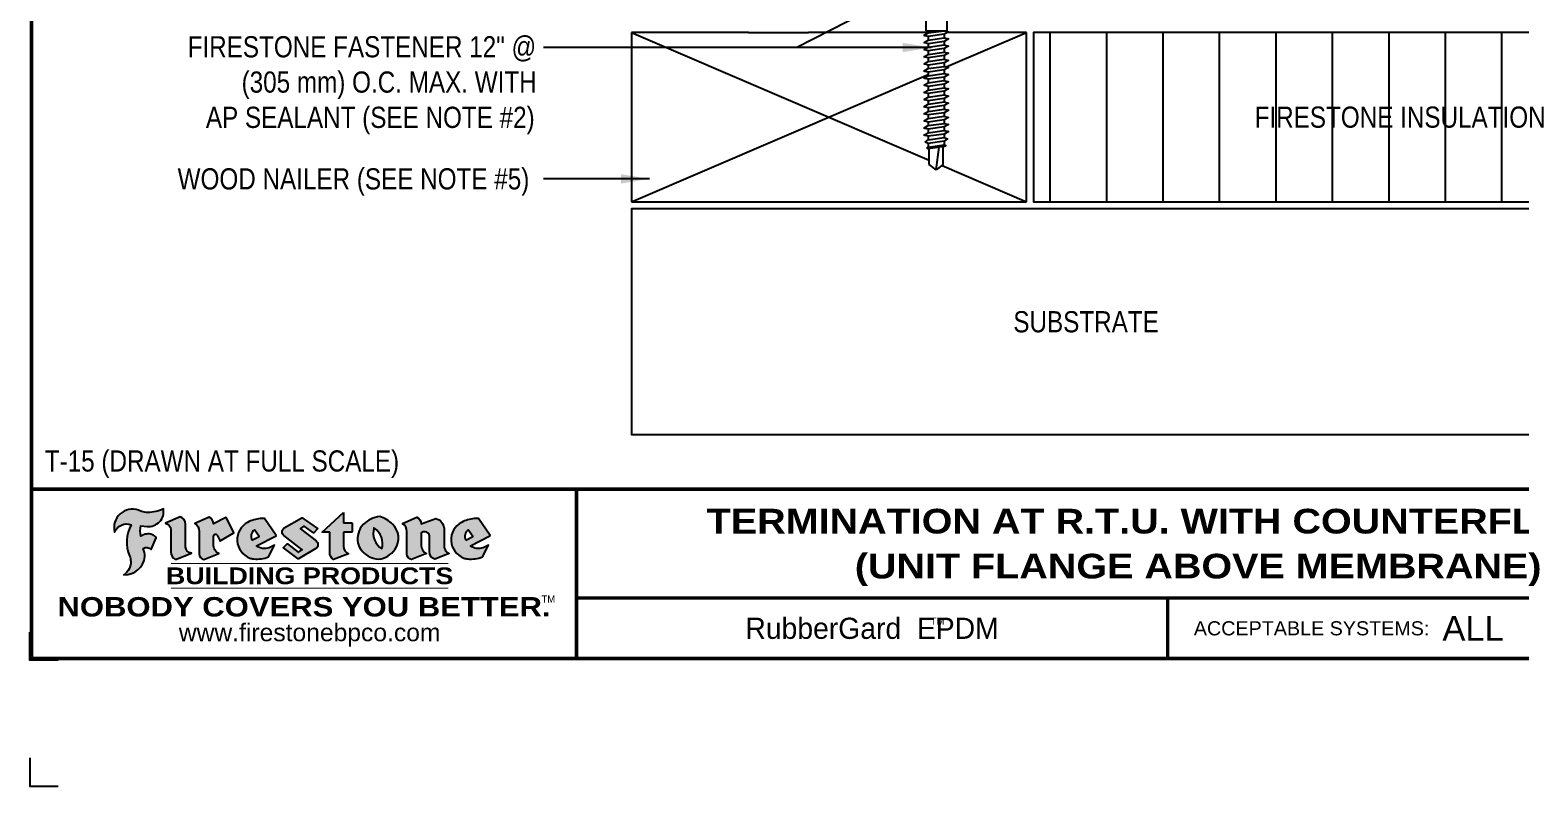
# Model space of a CAD drawing. Header units: inches. Extents: x 277.4 to 297.5, y -94.6 to -77.9.
# Drawn here: x 277.45 to 290.65, y -94.63 to -87.93 of the extents above; entities that cross this region are included whole.
import ezdxf
from ezdxf.enums import TextEntityAlignment as Align

# ---------------------------------------------------------------- set-up
doc = ezdxf.new("R2010")
doc.units = ezdxf.units.IN
doc.header["$MEASUREMENT"] = 0
doc.layers.get('0').update_dxf_attribs({"linetype": 'CONTINUOUS'})
doc.layers.get('DEFPOINTS').update_dxf_attribs({"linetype": 'CONTINUOUS'})
for name, color, linetype in [('FSBP-ACCESSORY-FIRESTONE', 7, 'CONTINUOUS'), ('FSBP-ANNO-NOTE', 7, 'CONTINUOUS'), ('FSBP-INSULATION', 7, 'CONTINUOUS'), ('FSBP-SUBSTRATE-GENERIC', 9, 'CONTINUOUS'), ('FSBP-TTLB', 7, 'CONTINUOUS'), ('FSBP-TTLB-BORDER', 7, 'CONTINUOUS'), ('FSBP-TTLB-TEXT', 7, 'CONTINUOUS'), ('FSBP-WOOD', 7, 'CONTINUOUS')]:
    doc.layers.add(name, color=color, linetype=linetype)
doc.styles.add('FSBP_ARIAL', font='arial.ttf')
doc.styles.add('FSBP_ARIAL_BOLD', font='')
doc.styles.add('FSBP_ARIAL_NAR', font='ARIALN.TTF')
doc.styles.add('FSBP_BANKGOTHIC', font='bgothm.ttf')
doc.styles.get('FSBP_ARIAL_BOLD').set_extended_font_data('Arial Black')
doc.dimstyles.new('FSBP-LEADER', dxfattribs={"dimtxt": 0.1875, "dimasz": 0.25, "dimexe": 0.0625, "dimexo": 0.125, "dimgap": 0.125, "dimtad": 0, "dimtih": 1, "dimtoh": 1, "dimdec": 4, "dimzin": 0, "dimdsep": 46, "dimlunit": 4, "dimtxsty": 'FSBP_ARIAL_NAR', "dimcen": 0.09375, "dimclrd": 256, "dimclre": 256, "dimclrt": 256, "dimadec": 0, "dimazin": 0, "dimtfac": 1, "dimtdec": 4, "dimtofl": 0, "dimtmove": 0, "dimatfit": 3, "dimfxl": 1, "dimtolj": 1, "dimtzin": 0, "dimlwd": -1, "dimlwe": -1, "dimarcsym": 0})

# ---------------------------------------------------------------- blocks, each defined once
blk = doc.blocks.new('FSBP_AP_FASTENER_02')
at = {"layer": 'FSBP-ACCESSORY-FIRESTONE'}
for p, q in [((-0.125, 0), (-0.09375, -0.0625)), ((0.09375, -0.0625), (0.125, 0)), ((-0.09375, -0.0625), (-0.09375, -0.3125)), ((-0.09375, -0.0625), (0.09375, -0.0625)), ((0.09375, -0.0625), (0.09375, -0.3125)), ((-0.09375, -0.3125), (-0.0703125, -0.3325892857142776)), ((-0.0703125, -0.3641565527315151), (-0.0703125, -0.3957238197487527)), ((0.0703125, -0.3440672670172376), (0.0703125, -0.3756345340344751)), ((-0.0703125, -0.4272910867660471), (-0.0703125, -0.4588583537832847)), ((-0.0703125, -0.4904256208005222), (-0.0703125, -0.5219928878178166)), ((0.0703125, -0.4072018010517695), (0.0703125, -0.4387690680690071)), ((0.0703125, -0.4703363350862446), (0.0703125, -0.501903602103539)), ((-0.0703125, -0.5535601548350542), (-0.0703125, -0.5851274218523486)), ((-0.0703125, -0.6166946888695861), (-0.0703125, -0.6482619558868237)), ((0.0703125, -0.5334708691207766), (0.0703125, -0.5650381361380141)), ((0.0703125, -0.5966054031553085), (0.0703125, -0.6281726701725461)), ((0.0703125, -0.6597399371897836), (0.0703125, -0.691307204207078)), ((-0.0703125, -0.6798292229041181), (-0.0703125, -0.7113964899213556)), ((-0.0703125, -0.7429637569385932), (-0.0703125, -0.7745310239558876)), ((0.0703125, -0.7228744712243156), (0.0703125, -0.7544417382415531)), ((0.0703125, -0.7860090052588475), (0.0703125, -0.8175762722760851)), ((-0.0703125, -0.8060982909731251), (-0.0703125, -0.8376655579903627)), ((-0.0703125, -0.8692328250076571), (-0.0703125, -0.9008000920248946)), ((0.0703125, -0.8491435392933226), (0.0703125, -0.880710806310617)), ((0.0703125, -0.9122780733278546), (0.0703125, -0.943845340345149)), ((-0.0703125, -0.9323673590421322), (-0.0703125, -0.9639346260594266)), ((-0.0703125, -0.9955018930766641), (-0.0703125, -1.027069160093902)), ((0.0703125, -0.9754126073623866), (0.0703125, -1.006979874379624)), ((0.0703125, -1.038547141396919), (0.0703125, -1.070114408414156)), ((-0.0703125, -1.058636427111196), (-0.0703125, -1.090203694128434)), ((-0.0703125, -1.121770961145671), (-0.0703125, -1.153338228162966)), ((-0.0703125, -1.184905495180203), (-0.0703125, -1.216472762197441)), ((0.0703125, -1.101681675431394), (0.0703125, -1.133248942448688)), ((0.0703125, -1.164816209465926), (0.0703125, -1.196383476483163)), ((-0.0703125, -1.248040029214735), (-0.0703125, -1.279607296231973)), ((-0.0703125, -1.31117456324921), (-0.0703125, -1.342741830266505)), ((0.0703125, -1.227950743500458), (0.0703125, -1.259518010517695)), ((0.0703125, -1.291085277534933), (0.0703125, -1.322652544552227)), ((-0.0625, -1.498492581068092), (-0.0625, -1.35740939234654)), ((0, -1.545367581068092), (0.02460623630037162, -1.344965644303613)), ((0.0625, -1.498492581068092), (0.0625, -1.339552249489429)), ((0, -1.545367581068092), (-0.06250000000002842, -1.498492581068092)), ((0.0625, -1.498492581068092), (0, -1.545367581068092))]:
    blk.add_line(p, q, dxfattribs=at)
blk.add_lwpolyline([(0.1875, 0, 0.1250000000000271), (0.203125, 0.0625), (0.140625, 0.09375), (-0.140625, 0.09375), (-0.203125, 0.0625, 0.1250000000000271), (-0.1875, 0)], format="xyb", close=True, dxfattribs=at)
for points in [[(-0.109375, -0.3539532763657576), (-0.0703125, -0.3325892857142776), (0.0703125, -0.3125), (0.109375, -0.3227032763657576), (0.0703125, -0.3440672670172376), (-0.0703125, -0.3641565527315151)], [(-0.109375, -0.4170878104002895), (-0.0703125, -0.3957238197487527), (0.0703125, -0.3756345340344751), (0.109375, -0.3858378104002895), (0.0703125, -0.4072018010517695), (-0.0703125, -0.4272910867660471)], [(-0.109375, -0.4802223444347646), (-0.0703125, -0.4588583537832847), (0.0703125, -0.4387690680690071), (0.109375, -0.4489723444347646), (0.0703125, -0.4703363350862446), (-0.0703125, -0.4904256208005222)], [(-0.109375, -0.5433568784692966), (-0.0703125, -0.5219928878178166), (0.0703125, -0.501903602103539), (0.109375, -0.5121068784692966), (0.0703125, -0.5334708691207766), (-0.0703125, -0.5535601548350542)], [(-0.109375, -0.6064914125038285), (-0.0703125, -0.5851274218523486), (0.0703125, -0.5650381361380141), (0.109375, -0.5752414125038285), (0.0703125, -0.5966054031553085), (-0.0703125, -0.6166946888695861)], [(-0.109375, -0.6696259465383037), (-0.0703125, -0.6482619558868237), (0.0703125, -0.6281726701725461), (0.109375, -0.6383759465383037), (0.0703125, -0.6597399371897836), (-0.0703125, -0.6798292229041181)], [(-0.109375, -0.7327604805728356), (-0.0703125, -0.7113964899213556), (0.0703125, -0.691307204207078), (0.109375, -0.7015104805728356), (0.0703125, -0.7228744712243156), (-0.0703125, -0.7429637569385932)], [(-0.109375, -0.7958950146073676), (-0.0703125, -0.7745310239558876), (0.0703125, -0.7544417382415531), (0.109375, -0.7646450146073676), (0.0703125, -0.7860090052588475), (-0.0703125, -0.8060982909731251)], [(-0.109375, -0.8590295486418427), (-0.0703125, -0.8376655579903627), (0.0703125, -0.8175762722760851), (0.109375, -0.8277795486418427), (0.0703125, -0.8491435392933226), (-0.0703125, -0.8692328250076571)], [(-0.109375, -0.9221640826763746), (-0.0703125, -0.9008000920248946), (0.0703125, -0.880710806310617), (0.109375, -0.8909140826763746), (0.0703125, -0.9122780733278546), (-0.0703125, -0.9323673590421322)], [(-0.109375, -0.9852986167109066), (-0.0703125, -0.9639346260594266), (0.0703125, -0.943845340345149), (0.109375, -0.9540486167109066), (0.0703125, -0.9754126073623866), (-0.0703125, -0.9955018930766641)], [(-0.109375, -1.048433150745382), (-0.0703125, -1.027069160093902), (0.0703125, -1.006979874379624), (0.109375, -1.017183150745382), (0.0703125, -1.038547141396919), (-0.0703125, -1.058636427111196)], [(-0.109375, -1.111567684779914), (-0.0703125, -1.090203694128434), (0.0703125, -1.070114408414156), (0.109375, -1.080317684779914), (0.0703125, -1.101681675431394), (-0.0703125, -1.121770961145671)], [(-0.109375, -1.174702218814446), (-0.0703125, -1.153338228162966), (0.0703125, -1.133248942448688), (0.109375, -1.143452218814446), (0.0703125, -1.164816209465926), (-0.0703125, -1.184905495180203)], [(-0.109375, -1.237836752848978), (-0.0703125, -1.216472762197441), (0.0703125, -1.196383476483163), (0.109375, -1.206586752848978), (0.0703125, -1.227950743500458), (-0.0703125, -1.248040029214735)], [(-0.099609375, -1.29957619759773), (-0.0703125, -1.279607296231973), (0.0703125, -1.259518010517695), (0.099609375, -1.271116376169175), (0.0703125, -1.291085277534933), (-0.0703125, -1.31117456324921)], [(-0.0849609375, -1.352726280949355), (-0.0703125, -1.342741830266505), (0.0703125, -1.322652544552227), (0.0849609375, -1.328451727377967), (0.0703125, -1.338436178060817), (-0.0703125, -1.358525463775095)]]:
    blk.add_lwpolyline(points, close=True, dxfattribs=at)
blk.add_lwpolyline([(-0.09375, -0.3125), (0.09375, -0.3125)], dxfattribs=at)
blk = doc.blocks.new('TTLB-EPDM_2')
at = {"layer": 'FSBP-TTLB-TEXT'}
h = blk.add_hatch(color=1, dxfattribs=at)
edge = h.paths.add_edge_path()
edge.add_arc((1.037309769669573, -0.1982514792917306), 0.1319107607348553, 264.0410451462098, 370.3106169565175)
edge.add_arc((1.027551646585694, 0.1214293576525799), 0.3273056962876235, 270.05058356628535, 295.23459397187514, ccw=False)
edge.add_arc((1.022801957313345, -0.06680179986895154), 0.1391656561713503, 249.3281275763668, 272.0749124149863, ccw=False)
edge.add_line((0.9736743133014443, -0.1970076156048179), (0.9474927838574558, -0.1852745150568325))
edge.add_arc((0.8939498971398288, -0.3394262635682071), 0.1631857907024099, 70.84590087378872, 194.3325259843273)
edge.add_arc((0.8444260109029493, -0.4259936440910768), 0.1179914261095279, 70.96950098067128, 156.9641407594482, ccw=False)
edge.add_arc((1.153141409296894, -0.4684497516079468), 0.3110405457095052, 150.3231137483159, 203.2084295854517)
edge.add_arc((0.7562495500622943, -0.6412608153899899), 0.1218587156617311, 0.8849157075190988, 24.34668939894999, ccw=False)
edge.add_arc((0.7493781665697374, -0.6475258110744375), 0.1289731377238325, -58.36655102076742, 3.6216782311386737, ccw=False)
edge.add_arc((0.8256699029544474, -0.5792158350996106), 0.1783301886510354, 267.2205474105585, 354.1381621173521)
edge.add_arc((0.7903121048625305, -0.6011409294291745), 0.212787892960859, 0.9996158580669322, 21.00503380861244)
edge.add_arc((1.01880712263941, -0.5666691048185161), 0.05136395668415847, 40.82117713173261, 125.52727787225791, ccw=False)
edge.add_line((1.057676976260041, -0.5330924682126437), (1.102776947655911, -0.4308018311949837))
edge.add_arc((1.040858222524664, -0.4699705673995949), 0.07326744446031509, 32.31675181867256, 66.31481236598174)
edge.add_arc((1.032262518825329, -0.5063316993097662), 0.1102246948011782, 69.8179132332389, 125.254734720681)
edge.add_arc((1.127708877207287, -0.368959353531244), 0.1659710644737306, 164.1569669952081, 196.5811013160487, ccw=False)
edge.add_line((0.9680425188342383, -0.3236487780942383), (1.023615334387159, -0.3294494641845773))
h = blk.add_hatch(color=1, dxfattribs=at)
edge = h.paths.add_edge_path()
edge.add_line((1.275239419159561, -0.6223407783464694), (1.415345367376062, -0.5660418822574371))
edge.add_arc((1.421019305783958, -0.5090099247487757), 0.05731350411836949, 181.9717871001989, 264.31851000495806, ccw=False)
edge.add_line((1.363739737527226, -0.5109819325197265), (1.363412352251203, -0.3102363679013962))
edge.add_arc((1.294263659668751, -0.3103491388303989), 0.06914878453844908, 0.0934405599591014, 72.42834396969012)
edge.add_line((1.315139561173908, -0.2444268274366692), (1.186839444240604, -0.3024209471341379))
edge.add_arc((1.175246268095289, -0.3585110609420917), 0.05727567197445628, -0.017399788185912257, 78.322067691347, ccw=False)
edge.add_line((1.232521937428658, -0.3585284546236807), (1.232574268422297, -0.555126496687123))
edge.add_arc((1.305699496415486, -0.5558575689677219), 0.07312888236350451, 179.4272023230205, 245.3845503102953)
h = blk.add_hatch(color=1, dxfattribs=at)
edge = h.paths.add_edge_path()
edge.add_line((1.792026821926584, -0.3839679064720229), (1.722158956877934, -0.2518542302253621))
edge.add_arc((1.720119655279638, -0.2529327078887852), 0.002306916790721817, 27.87197133405656, 117.3766794470751)
edge.add_line((1.719058846382097, -0.250884159729182), (1.610638460368705, -0.3070279753467702))
edge.add_arc((1.547088841662962, -0.3061026658494403), 0.06355635479880145, 359.165808011073, 425.8793658831422)
edge.add_line((1.573061729235633, -0.2480956029480268), (1.446879247402876, -0.3051325108639702))
edge.add_arc((1.407812067100189, -0.370357133046621), 0.07602957263902092, -3.441403975725109, 59.07992244284969, ccw=False)
edge.add_line((1.483704536400296, -0.3749210150788969), (1.483704536400296, -0.5723838140635706))
edge.add_arc((1.54053746518044, -0.568254406115083), 0.05698275005415228, 184.1557352478595, 255.3066498366543)
edge.add_line((1.526084036778343, -0.6233736605654059), (1.657291340682093, -0.570650514527486))
edge.add_arc((1.688298576827198, -0.5021390388423987), 0.0752015358480571, 207.5160880841914, 245.649226723163, ccw=False)
edge.add_arc((1.721050197024907, -0.4914488168456328), 0.1093332836229113, 179.4823365255141, 204.5537900001094, ccw=False)
edge.add_line((1.611721375809452, -0.4904610114968335), (1.611721375809452, -0.4126404716788983))
edge.add_arc((1.628589765097195, -0.414159299036043), 0.01693662875851176, 28.356188110622725, 174.8549701683585, ccw=False)
edge.add_arc((1.627340435522395, -0.4197189881350504), 0.02111886817708033, 22.216893572439517, 40.10213956426492, ccw=False)
edge.add_line((1.646891420738257, -0.4117336534413738), (1.666638796144639, -0.4549750258192233))
edge.add_arc((1.668737246926742, -0.4540167099035481), 0.002306916790685496, 204.545128184284, 299.6323508190091)
edge.add_line((1.669877862091766, -0.4560219186518992), (1.791128135493295, -0.3870515928837648))
edge.add_line((1.791128135493295, -0.3870515928837648), (1.792026821926584, -0.3839679064720229))
h = blk.add_hatch(color=1, dxfattribs=at)
h.paths.add_polyline_path([(2.063388732080512, -0.2583237030618903, 0.02524281661523788), (2.025024361750752, -0.2610532129309178, 0.1213611957758757), (1.901773912052249, -0.3008158885520373, 0.6151668103976068), (1.93274136141747, -0.6099060679591872, 0.05306812109568645), (1.967936229862175, -0.617865745600497, 0.1150932231766138), (2.099126721549737, -0.5994933789882708), (2.151195569562105, -0.4944891916583316, -0.08755405562188731), (2.104230609512001, -0.5187113292177372, -0.265591761123442), (1.992692314386659, -0.5010701623316862), (2.165347897647223, -0.4141184325909109, 0.4518949533370738), (2.166222728871162, -0.4107679608846269)])
h.paths.add_polyline_path([(2.014217313945437, -0.4188965037300676), (1.951113654018855, -0.4515330109460507, -0.3720533890450154), (1.973177450672722, -0.3607130665457561)], flags=16)
h = blk.add_hatch(color=1, dxfattribs=at)
edge = h.paths.add_edge_path()
edge.add_arc((2.260407392426802, -0.3775796671688782), 0.04152450223225729, 123.20805433950699, 232.2027298779723, ccw=False)
edge.add_line((2.237665217914071, -0.3428366421988329), (2.393535971665983, -0.2540943745380986))
edge.add_arc((2.394677353533142, -0.2560991469722482), 0.002306916790741334, 55.64644466176611, 119.65426054492559, ccw=False)
edge.add_line((2.395979141996861, -0.2541946229174954), (2.531809646140459, -0.3470380726374032))
edge.add_arc((2.530468902927946, -0.3489153772789875), 0.002306916790700397, -42.731101238422525, 54.4661353739603, ccw=False)
edge.add_line((2.532163440279987, -0.3504807552658491), (2.498457913851155, -0.3869673252714421))
edge.add_arc((2.496763376499139, -0.3854019472845934), 0.002306916790672934, 233.7527076894875, 317.26889876138785, ccw=False)
edge.add_line((2.495399362263356, -0.38726241234572), (2.413849913492982, -0.3274738082119626))
edge.add_arc((2.412485899257181, -0.3293342732731342), 0.002306916790720064, 53.75270768979358, 124.4135619297835)
edge.add_line((2.41118211687575, -0.3274311136421062), (2.382933981293377, -0.346782838468144))
edge.add_arc((2.38423776367478, -0.3486859980991606), 0.002306916790694898, 124.4135619293799, 231.8459020253626)
edge.add_line((2.382812599816248, -0.3505000469010184), (2.519899969301207, -0.4581994452042721))
edge.add_arc((2.494247019847682, -0.4908523236374461), 0.04152450223225742, -55.21225898295222, 51.84590202520428, ccw=False)
edge.add_line((2.517938320565804, -0.5249552055672808), (2.364434947484597, -0.6179520922513717))
edge.add_arc((2.36323960192349, -0.6159790200102006), 0.002306916790726996, 233.2955624372927, 301.20872157023314, ccw=False)
edge.add_line((2.361860787187538, -0.6178285429225383), (2.231266621301074, -0.5204709167214361))
edge.add_arc((2.232647938930649, -0.5186232623475259), 0.002306916790697672, 135.5134179846393, 233.21798691998708, ccw=False)
edge.add_line((2.231002150870836, -0.5170067083764565), (2.262839375599356, -0.4845937328397696))
edge.add_arc((2.264485163659225, -0.4862102868108537), 0.002306916790748497, 53.0352839999411, 135.513417985369, ccw=False)
edge.add_line((2.265872365996302, -0.4843670465239001), (2.361834678328762, -0.5565872257804898))
edge.add_arc((2.363221880665761, -0.5547439854936304), 0.002306916790627066, 233.0352840000685, 302.2362632414394)
edge.add_line((2.36445241715569, -0.5566953042850713), (2.39428499383348, -0.5378823484768844))
edge.add_arc((2.393054457343549, -0.5359310296853765), 0.002306916790685166, 302.2362632406177, 412.2027298768422)
edge.add_line((2.394468296066179, -0.5341081404551886), (2.234958295420142, -0.4103916733127022))
h = blk.add_hatch(color=1, dxfattribs=at)
edge = h.paths.add_edge_path()
edge.add_line((2.763460561272041, -0.2072496393923444), (2.763460561272041, -0.2969520779963801))
edge.add_arc((2.765767478062699, -0.2969520779963943), 0.00230691679065842, 179.9999999996471, 269.9999999996471)
edge.add_line((2.765767478062685, -0.2992589947870528), (2.835417693520355, -0.2992589947870528))
edge.add_arc((2.835417693520355, -0.3015659115777538), 0.002306916790701052, 0, 90, ccw=False)
edge.add_line((2.837724610311056, -0.3015659115777538), (2.837724610311056, -0.3790761307453892))
edge.add_arc((2.83541769352037, -0.3790761307453749), 0.002306916790686842, 269.99999999964706, 359.99999999964706, ccw=False)
edge.add_line((2.835417693520355, -0.3813830475360618), (2.765767478062685, -0.3813830475360618))
edge.add_arc((2.765767478062699, -0.3836899643267202), 0.00230691679065842, 90.00000000035294, 180.0000000003529)
edge.add_line((2.763460561272041, -0.3836899643267344), (2.763460561272041, -0.5033995910642801))
edge.add_arc((2.836735953378943, -0.5071368822038516), 0.07337063740681413, 177.0802527808789, 245.3249543133826)
edge.add_line((2.806105814540615, -0.5738080530967267), (2.674529557384915, -0.6226036013049594))
edge.add_arc((2.708610405062069, -0.564298408791804), 0.06753517344606039, 177.0345319916277, 239.6926428024901, ccw=False)
edge.add_line((2.641165668230087, -0.560804539009709), (2.641165668230087, -0.3836899643267344))
edge.add_arc((2.638858751439429, -0.3836899643267202), 0.00230691679065842, 359.9999999996471, 449.999999999647)
edge.add_line((2.638858751439443, -0.3813830475360618), (2.572857950769389, -0.3813830475360618))
edge.add_line((2.572857950769389, -0.3813830475360618), (2.763460561272041, -0.2072496393923444))
h = blk.add_hatch(color=1, dxfattribs=at)
edge = h.paths.add_edge_path(flags=16)
edge.add_arc((2.940363509127394, -0.4847985213681437), 0.1684614578629418, 344.5558804047865, 417.0140046669545)
edge.add_arc((3.194458079644619, -0.3883534532477785), 0.1684614578629414, 164.5558804047864, 237.0140046669546)
edge = h.paths.add_edge_path()
edge.add_arc((3.069375116502199, -0.4399344555144872), 0.1828726885096673, 136.0914512150047, 191.213418978326)
edge.add_arc((3.064939550433406, -0.4318234379590333), 0.1803148804748503, 194.0167254156723, 240.6663730831859)
edge.add_arc((3.098047041778981, -0.3845058757092554), 0.2378525180183701, 239.2975390661776, 264.2889872773176)
edge.add_arc((3.04884478212623, -0.4190232383793012), 0.203760689247156, 277.1986764832036, 326.503572961274)
edge.add_arc((3.077739326803546, -0.4341046616465112), 0.171374865791709, 325.3768876809902, 406.3828327799087)
edge.add_arc((3.011839488065919, -0.4896144380417797), 0.2571945645850002, 44.28462553519766, 73.82901434867304)
edge.add_arc((3.117152499586992, -0.4983433120546693), 0.2579560664039132, 97.50292863483666, 134.1039137579027)
h = blk.add_hatch(color=1, dxfattribs=at)
edge = h.paths.add_edge_path()
edge.add_line((3.322690228557462, -0.5721896537377091), (3.322690228557462, -0.3749210150788969))
edge.add_arc((3.246797759257384, -0.3703571330465745), 0.076029572638996, 356.5585960242387, 419.0799224428129)
edge.add_line((3.285864939560099, -0.3051325108639702), (3.412047421392799, -0.2480956029480268))
edge.add_arc((3.386074533820159, -0.3061026658494941), 0.06355635479883807, 0.3962622833877276, 65.87936588318718, ccw=False)
edge.add_line((3.449629368605429, -0.3056631084210863), (3.580526418688805, -0.2593848434574539))
edge.add_arc((3.555744121700958, -0.3530904070730321), 0.09692726601172152, 2.366977007666776, 75.18615851992018, ccw=False)
edge.add_line((3.652588689330287, -0.3490873311063041), (3.652588689330287, -0.4883770011386872))
edge.add_arc((3.761877549389556, -0.4914934052703811), 0.1093332836229047, 178.3666365323574, 204.5537900000422)
edge.add_arc((3.729125929191727, -0.5021836272670953), 0.07520153584796169, 207.5160880841711, 245.2240541443093)
edge.add_line((3.697611150971852, -0.5704631245385627), (3.572585913552643, -0.6207021253773775))
edge.add_arc((3.59534718600759, -0.5526356419907701), 0.07177131519198746, 180.3328587115751, 251.51018566665869, ccw=False)
edge.add_line((3.523577081955409, -0.5530525936986663), (3.523577081955409, -0.4153032515383615))
edge.add_arc((3.486319529276879, -0.4148773504126441), 0.0372599868942854, 359.3450650296066, 449.0500281941028)
edge.add_arc((3.482769874121713, -0.4419622099033496), 0.06447454900600783, 86.29402372314017, 119.8211331593848)
edge.add_line((3.450707067966732, -0.3860252459975726), (3.450707067966732, -0.4904610114968335))
edge.add_arc((3.560035889182251, -0.491448816845647), 0.1093332836229751, 179.4823365255069, 204.5537900001023)
edge.add_arc((3.527284268984408, -0.5021390388424952), 0.07520153584796385, 207.5160880841699, 245.6492267231416)
edge.add_line((3.496277032839316, -0.570650514527486), (3.365069728935509, -0.6233736605654059))
edge.add_arc((3.37950248606194, -0.5682868177318081), 0.05694615642555727, 183.9298782390169, 255.318496325343, ccw=False)
h = blk.add_hatch(color=1, dxfattribs=at)
h.paths.add_polyline_path([(3.957695472291277, -0.2583237030618903, 0.02524281661523822), (3.919331101961575, -0.2610532129309178, 0.1085638477195505), (3.807890832595604, -0.2939221658134414, 0.6425897848490651), (3.827048101628293, -0.6099060679591872, 0.05306812109569052), (3.862242970072884, -0.617865745600497, 0.1150932231766133), (3.993433461760503, -0.5994933789882708), (4.045502309772871, -0.4944891916583316, -0.08755405562189084), (3.998537349722767, -0.5187113292177372, -0.2655917611234366), (3.886999054597368, -0.5010701623316862), (4.059654637857989, -0.4141184325909109, 0.4518949533370731), (4.060529469081928, -0.4107679608846269)])
h.paths.add_polyline_path([(3.90852405415626, -0.4188965037300676), (3.845420394229677, -0.4515330109460507, -0.3720533890450147), (3.867484190883488, -0.3607130665457561)], flags=16)
at = {"layer": 'DEFPOINTS', "color": 1}
blk.add_lwpolyline([(0.234375, -1.515625), (-0.015625, -1.515625), (-0.015625, -1.265625)], dxfattribs=at)
at = {"layer": 'DEFPOINTS', "linetype": 'Continuous', "ltscale": 1.75}
blk.add_lwpolyline([(-0.015625, -2.380833333333342), (-0.015625, -2.630833333333342), (0.234375, -2.630833333333342)], dxfattribs=at)
at = {"layer": 'FSBP-TTLB', "const_width": 0.03125}
for points in [[(0, 0), (0, -1.5), (20, -1.5), (20, 0), (0, 0)], [(4.825208527206769, 0), (4.825208527206769, -0.9643749050531198)], [(4.825208527206769, -0.9643749050531198), (15.84028770518938, -0.9643749050531198)], [(4.825208527206769, -0.9643749050531198), (4.825208527206769, -1.5)]]:
    blk.add_lwpolyline(points, dxfattribs=at)
at = {"layer": 'FSBP-TTLB-BORDER', "const_width": 0.03125}
blk.add_lwpolyline([(20, 0), (20, 13), (0, 13), (0, 0)], dxfattribs=at)
at = {"layer": 'FSBP-TTLB-TEXT', "color": 1}
blk.add_line((0.7358432058323388, -0.379822754145593), (0.7358432058323388, -0.379822754145593), dxfattribs=at)
for points in [[(1.023615323725323, -0.3294494630716969, 0.5000510906601082), (1.167090420776901, -0.1746414942047778, -0.1103304102359608), (1.027840608309816, -0.2058762110801382, -0.09957876667165425), (0.9736743133014443, -0.1970076156048179), (0.9474927838574558, -0.1852745150568325, 0.5978159689075124), (0.7358432058323388, -0.379822754145593, -0.3938834584182213), (0.8828996422548698, -0.3144510229727047, 0.2349406564350952), (0.86727108227484, -0.5910237178633082, -0.1027304183841549), (0.8780937320133262, -0.6393788197974146, -0.2772692352614086), (0.8170223912655956, -0.7573362346216896, 0.3985429150902959), (1.003067614090241, -0.5974286950643517, 0.0875124847930418), (0.9889600163401155, -0.5248671157293501, -0.3874031597924062), (1.057676976260041, -0.5330924682126437), (1.102776947655911, -0.4308018311949837, 0.1494423498871741), (1.07029056398062, -0.4028746979725923, 0.2467195073738216), (0.9686394281704906, -0.4163228904100862, -0.1424285161541127), (0.9680425188342383, -0.3236487780942383), (1.023615334387159, -0.3294494641845773)], [(2.166222728871162, -0.4107679608846269), (2.063388732080512, -0.2583237030618903, 0.02524281661523788), (2.025024361750752, -0.2610532129309178, 0.1085638477195265), (1.913584092384895, -0.2939221658134414, 0.6425897848491228), (1.93274136141747, -0.6099060679591872, 0.05306812109568648), (1.967936229862175, -0.617865745600497, 0.1150932231766137), (2.099126721549737, -0.5994933789882708), (2.151195569562105, -0.4944891916583316, -0.0875540556218873), (2.104230609512001, -0.5187113292177372, -0.2655917611234418), (1.992692314386659, -0.5010701623316862), (2.165347897647223, -0.4141184325909109)], [(2.763460561272041, -0.2072496393923444), (2.763460561272041, -0.2969520779963801, 0.4142135623730958), (2.765767478062685, -0.2992589947870528), (2.835417693520355, -0.2992589947870528, -0.414213562373095), (2.837724610311056, -0.3015659115777538), (2.837724610311056, -0.3790761307453892, -0.4142135623730938), (2.835417693520355, -0.3813830475360618), (2.765767478062685, -0.3813830475360618, 0.4142135623730958), (2.763460561272041, -0.3836899643267344), (2.763460561272041, -0.5033995910642801, 0.3068985753588853), (2.806105814540615, -0.5738080530967267), (2.674529557384915, -0.6226036013049594, -0.2804194150632976), (2.641165668230087, -0.560804539009709), (2.641165668230087, -0.3836899643267344, 0.414213562373095), (2.638858751439443, -0.3813830475360618), (2.572857950769389, -0.3813830475360618), (2.763460561272041, -0.2072496393923444)], [(4.060529469081928, -0.4107679608846269), (3.957695472291277, -0.2583237030618903, 0.02524281661523788), (3.919331101961575, -0.2610532129309178, 0.1085638477195265), (3.807890832595604, -0.2939221658134414, 0.6425897848491228), (3.827048101628293, -0.6099060679591872, 0.05306812109568648), (3.862242970072884, -0.617865745600497, 0.1150932231766137), (3.993433461760503, -0.5994933789882708), (4.045502309772871, -0.4944891916583316, -0.0875540556218873), (3.998537349722767, -0.5187113292177372, -0.2655917611234418), (3.886999054597368, -0.5010701623316862), (4.059654637857989, -0.4141184325909109)], [(4.059654637857989, -0.4141184325909109, 0.4518949533370731), (4.060529469081928, -0.4107679608846269, 0.4518949533370731)]]:
    blk.add_lwpolyline(points, format="xyb", dxfattribs=at)
for points in [[(1.275239419159561, -0.6223407783464694), (1.415345367376062, -0.5660418822574371, -0.3756100036733062), (1.363739737527226, -0.5109819325197265), (1.363412352251203, -0.3102363679013962, 0.3265360292958048), (1.315139561173908, -0.2444268274366692), (1.186839444240604, -0.3024209471341379, -0.3557863980845349), (1.232521937428658, -0.3585284546236807), (1.232574268422297, -0.555126496687123, 0.2960110723418457)], [(1.792026821926584, -0.3839679064720229), (1.722158956877934, -0.2518542302253621, 0.4116839150163434), (1.719058846382097, -0.250884159729182), (1.610638460368705, -0.3070279753467702, 0.2996033003794034), (1.573061729235633, -0.2480956029480268), (1.446879247402876, -0.3051325108639702, -0.2797757560995365), (1.483704536400296, -0.3749210150788969), (1.483704536400296, -0.5723838140635706, 0.320828638474519), (1.526084036778343, -0.6233736605654059), (1.657291340682093, -0.570650514527486, -0.1679398621276611), (1.621603752698661, -0.5368819723450571, -0.1098333365370753), (1.611721375809452, -0.4904610114968335), (1.611721375809452, -0.4126404716788983, -0.743334502655012), (1.64349420176768, -0.4061152228778298, -0.07819791644735608), (1.646891420738257, -0.4117336534413738), (1.666638796144639, -0.4549750258192233, 0.4404648714563479), (1.669877862091766, -0.4560219186518992), (1.791128135493295, -0.3870515928837648)], [(2.234958295420142, -0.4103916733127022, -0.5150044486718882), (2.237665217914071, -0.3428366421988329), (2.393535971665983, -0.2540943745380986, -0.2867822934100265), (2.395979141996861, -0.2541946229174954), (2.531809646140459, -0.3470380726374032, -0.4515027974650387), (2.532163440279987, -0.3504807552658491), (2.498457913851155, -0.3869673252714421, -0.3814439164929681), (2.495399362263356, -0.38726241234572), (2.413849913492982, -0.3274738082119626, 0.3184718635035665), (2.41118211687575, -0.3274311136421062), (2.382933981293377, -0.346782838468144, 0.5064094529656681), (2.382812599816248, -0.3505000469010184), (2.519899969301207, -0.4581994452042721, -0.5043597839115849), (2.517938320565804, -0.5249552055672808), (2.364434947484597, -0.6179520922513717, -0.3053163970316367), (2.361860787187538, -0.6178285429225383), (2.231266621301074, -0.5204709167214361, -0.4541703869768119), (2.231002150870836, -0.5170067083764565), (2.262839375599356, -0.4845937328397696, -0.3762644290664977), (2.265872365996302, -0.4843670465239001), (2.361834678328762, -0.5565872257804898, 0.3114700032088108), (2.36445241715569, -0.5566953042850713), (2.39428499383348, -0.5378823484768844, 0.520381097387146), (2.394468296066179, -0.5341081404551886)], [(2.937624918725987, -0.3131105398334029, 0.2452625673097023), (2.889993533867141, -0.4754966266250307, 0.2064059665179019), (2.976604338974084, -0.5890186876871866, 0.1094800500670344), (3.074378098474654, -0.6211778035979165, 0.2185147641853038), (3.218764944843201, -0.5314757029352819, 0.3689489483072479), (3.195959963110113, -0.3100352223135445, 0.1296305888694145), (3.0834694040758, -0.242595816912754, 0.1610736375384317)], [(3.322690228557462, -0.5721896537377091), (3.322690228557462, -0.3749210150788969, 0.2797757560995341), (3.285864939560099, -0.3051325108639702), (3.412047421392799, -0.2480956029480268, -0.2937618496109166), (3.449629368605429, -0.3056631084210863), (3.580526418688805, -0.2593848434574539, -0.3288760160581939), (3.652588689330287, -0.3490873311063041), (3.652588689330287, -0.4883770011386872, 0.114762897203527), (3.662431105063263, -0.536926560769686, 0.166032965990522), (3.697611150971852, -0.5704631245385627), (3.572585913552643, -0.6207021253773775, -0.3209557512194564), (3.523577081955409, -0.5530525936986663), (3.523577081955409, -0.4153032515383615, 0.4127061514896111), (3.48693727661589, -0.3776224848030694, 0.1473421876160361), (3.450707067966732, -0.3860252459975726), (3.450707067966732, -0.4904610114968335, 0.1098333365370753), (3.460589444855941, -0.5368819723450855, 0.1679398621276611), (3.496277032839316, -0.570650514527486), (3.365069728935509, -0.6233736605654059, -0.3219729545308964), (3.322690228557462, -0.5721896537377091, 29.1476284739)], [(1.951113654018855, -0.4515330109460507), (2.014217313945437, -0.4188965037300676), (1.973177450672722, -0.3607130665457561, 0.3720533890450154)], [(3.10274193015772, -0.5296595419651595, 0.3271311138286319), (3.032079658614293, -0.3434924326507627, 0.3271311138286322)], [(3.845420394229677, -0.4515330109460507), (3.90852405415626, -0.4188965037300676), (3.867484190883488, -0.3607130665457561, 0.3720533890450154)]]:
    blk.add_lwpolyline(points, format="xyb", close=True, dxfattribs=at)
at = {"layer": 'FSBP-TTLB-TEXT'}
for points, const_width in [([(1.233926579809207, -0.6584455781731435), (3.691229482685259, -0.6584455781731577)], 0.0078125), ([(1.233926579809207, -0.8761560960495984), (3.691229482685259, -0.8761560960495842)], 0.0078125), ([(10.06152282927678, -0.9643749050531198), (10.06152282927678, -1.5)], 0.03125)]:
    blk.add_lwpolyline(points, dxfattribs=dict(at, const_width=const_width))
at = {"layer": 'FSBP-TTLB-TEXT', "color": 1}
for centre, start, end in [((1.789987520328282, -0.3850463841354355), 299.6323508193319, 27.87197133380463), ((2.164310260790558, -0.412058050385383), 296.7304547840455, 34.00233684987403)]:
    blk.add_arc(centre, 0.00230691679068068, start, end, dxfattribs=at)
at = {"layer": 'FSBP-TTLB-TEXT', "lineweight": 18, "style": 'FSBP_ARIAL_BOLD'}
blk.add_text('BUILDING PRODUCTS', height=0.1484375, dxfattribs=at).set_placement((2.462578031247233, -0.7673008371113639), align=Align.MIDDLE_CENTER)
at = {"layer": 'FSBP-TTLB-TEXT', "color": 1}
for s, height, style, p in [('NOBODY COVERS YOU BETTER.', 0.171875, 'FSBP_ARIAL_BOLD', (2.412604263603384, -1.041650450587369)), ('TM', 0.0625, 'FSBP_BANKGOTHIC', (4.576671173373001, -0.9725745042934193))]:
    blk.add_text(s, height=height, dxfattribs=dict(at, style=style)).set_placement(p, align=Align.MIDDLE_CENTER)
at = {"layer": 'FSBP-TTLB-TEXT'}
for s, height, style, p in [('www.firestonebpco.com', 0.15625, 'FSBP_ARIAL', (2.462578031247233, -1.268657306740124)), ('RubberGard  EPDM', 0.1875, 'FSBP_BANKGOTHIC', (7.443365678241776, -1.23218745252656)), ('TM', 0.0625, 'FSBP_BANKGOTHIC', (8.023397742165457, -1.169706269210366))]:
    blk.add_text(s, height=height, dxfattribs=dict(at, style=style)).set_placement(p, align=Align.MIDDLE_CENTER)
at = {"layer": 'FSBP-TTLB-TEXT', "style": 'FSBP_ARIAL'}
blk.add_text('ACCEPTABLE SYSTEMS:', height=0.125, dxfattribs=at).set_placement((10.29281281591562, -1.23218745252656), align=Align.MIDDLE_LEFT)
at = {"layer": 'FSBP-TTLB-TEXT'}
for tag, height, style, p in [('MAXIMUM_WARRANTY', 0.1875, 'FSBP_ARIAL_BOLD', (18.03987100774941, 0.2240244307510579)), ('ACCPT_SYSTEMS', 0.21875, 'FSBP_ARIAL', (12.49438170418193, -1.23218745252656))]:
    blk.add_attdef(tag, text='', height=height, dxfattribs=dict(at, style=style)).set_placement(p, align=Align.MIDDLE_LEFT)
for tag, height, style, p in [('DETAIL_DESCP_LINE_1', 0.21875, 'FSBP_ARIAL_BOLD', (10.33118450231211, -0.2831249841755152)), ('DETAIL_DESCP_LINE_2', 0.21875, 'FSBP_ARIAL_BOLD', (10.33118450231211, -0.6812499208775904)), ('ISSUE_REV_DATE', 0.21875, 'FSBP_ARIAL', (16.84069633627263, -0.7282559425942452)), ('DETAIL_NUMBER', 0.4375, 'FSBP_ARIAL', (18.91941590748775, -0.8931630692489421))]:
    blk.add_attdef(tag, text='', height=height, dxfattribs=dict(at, style=style)).set_placement(p, align=Align.MIDDLE_CENTER)

msp = doc.modelspace()

# ---------------------------------------------------------------- hatches: boundary and pattern name
at = {"layer": 'FSBP-INSULATION', "linetype": 'Continuous'}
h = msp.add_hatch(dxfattribs=at)
h.set_pattern_fill('LINE', color=256, scale=4, angle=90, style=0)
h.set_pattern_definition([(90, (90.48404954517991, -35.15450899949697), (-0.5, 3.061515884555943e-17), [])])
h.paths.add_polyline_path([(286.3372205771461, -89.45497418536071), (292.312358796687, -89.45497418536071), (292.312358796687, -88.82997418536071), (292.4840761354029, -88.76747418536071), (292.1406414579711, -88.64247418536071), (292.312358796687, -88.57997418536071), (292.312358796687, -87.95497418536071), (286.3372205771461, -87.95497418536071)])
h.paths.add_polyline_path([(288.2453111053345, -88.85042737431023), (290.919999884325, -88.85042737431023), (290.919999884325, -88.55939309736617), (288.2453111053345, -88.55939309736617)], flags=24)

# ---------------------------------------------------------------- linework, layer by layer
at = {"layer": 'FSBP-INSULATION'}
msp.add_lwpolyline([(292.312358796687, -87.95497418536071), (286.3372205771461, -87.95497418536071), (286.3372205771461, -89.45497418536071), (292.312358796687, -89.45497418536071)], dxfattribs=at)
at = {"layer": 'FSBP-SUBSTRATE-GENERIC'}
msp.add_lwpolyline([(292.312358796687, -89.51747418536071), (282.7747205771461, -89.51747418536071), (282.7747205771461, -91.51747418536071), (292.312358796687, -91.51747418536071)], dxfattribs=at)
at = {"layer": 'FSBP-WOOD'}
for p, q in [((282.7747205771461, -87.95497418536071), (285.4122006330413, -89.08532278074433)), ((283.8114673726393, -87.95497418536071), (282.7747205771461, -87.95497418536071)), ((282.7747205771461, -87.95497418536071), (282.7747205771461, -89.45497418536071)), ((283.8114673726393, -87.95497418536071), (284.3422841256444, -87.95497418536071)), ((285.3988824939815, -87.95497418536071), (284.3422841256444, -87.95497418536071)), ((285.5630324185146, -88.25998339620271), (286.2747205771461, -87.95497418536071)), ((286.2747205771461, -87.95497418536071), (285.5746283509321, -87.95497418536071)), ((286.2747205771461, -89.45497418536071), (286.2747205771461, -87.95497418536071)), ((282.7747205771461, -89.45497418536071), (285.4043881330413, -88.32797380426281)), ((285.5259178129381, -89.13405871498584), (286.2747205771461, -89.45497418536071)), ((282.7747205771461, -89.45497418536071), (286.2747205771461, -89.45497418536071))]:
    msp.add_line(p, q, dxfattribs=at)

# ---------------------------------------------------------------- block references
at = {"ltscale": 1.75}
ref = msp.add_blockref('TTLB-EPDM_2', (277.4627011304549, -92.00070450356414), dxfattribs=at)
ref.add_attrib('DETAIL_DESCP_LINE_1', 'TERMINATION AT R.T.U. WITH COUNTERFLASHING', dxfattribs={"layer": 'FSBP-TTLB-TEXT', "height": 0.21875, "style": 'FSBP_ARIAL_BOLD'}).set_placement((287.793885632767, -92.28382948773965), align=Align.MIDDLE_CENTER)
ref.add_attrib('DETAIL_DESCP_LINE_2', '(UNIT FLANGE ABOVE MEMBRANE)', dxfattribs={"layer": 'FSBP-TTLB-TEXT', "height": 0.21875, "style": 'FSBP_ARIAL_BOLD'}).set_placement((287.793885632767, -92.68195442444173), align=Align.MIDDLE_CENTER)
ref.add_attrib('ACCPT_SYSTEMS', 'ALL', dxfattribs={"layer": 'FSBP-TTLB-TEXT', "height": 0.21875, "style": 'FSBP_ARIAL'}).set_placement((289.9570828346368, -93.2328919560907), align=Align.MIDDLE_LEFT)
at = {"layer": 'FSBP-ACCESSORY-FIRESTONE'}
msp.add_blockref('FSBP_AP_FASTENER_02', (285.4747006330413, -87.62710401884046), dxfattribs=at)

# ---------------------------------------------------------------- texts
at = {"layer": 'DEFPOINTS', "style": 'FSBP_ARIAL_NAR'}
msp.add_text('T-15 (DRAWN AT FULL SCALE)', height=0.1875, dxfattribs=at).set_placement((277.5798584845293, -91.75070450356414), align=Align.MIDDLE_LEFT)
at = {"layer": 'FSBP-ANNO-NOTE', "style": 'FSBP_ARIAL_NAR'}
for s, p in [('FIRESTONE INSULATION', (289.5826554948297, -88.70497418536071)), ('SUBSTRATE', (286.8014054948297, -90.51747418536071))]:
    msp.add_text(s, height=0.1875, dxfattribs=at).set_placement(p, align=Align.MIDDLE_CENTER)
msp.add_text('WOOD NAILER (SEE NOTE #5)', height=0.1875, dxfattribs=at).set_placement((281.8708100864408, -89.25190254683555), align=Align.MIDDLE_RIGHT)
at = {"layer": 'FSBP-ANNO-NOTE', "insert": (278.7377311374767, -87.98806103122297), "char_height": 0.1875, "attachment_point": 1, "style": 'FSBP_ARIAL_NAR'}
msp.add_mtext_dynamic_manual_height_columns('\\pi0.10702;FIRESTONE FASTENER 12" @ \\P\\pi0.5851;(305 mm) O.C. MAX. WITH \\P\\pi0.26855;AP SEALANT (SEE NOTE #2)', width=3.167897184190224, gutter_width=5, heights=[0.9343247209958792], dxfattribs=at)

# ---------------------------------------------------------------- leaders
at = {"layer": 'FSBP-ANNO-NOTE'}
for points in [[(285.2347593130619, -87.5798481488409), (284.2388551182656, -88.08855212160599)], [(285.4282060361766, -88.08855212160599), (281.9958100864408, -88.08855212160599)], [(282.9340099562144, -89.25190254683557), (281.9958100864408, -89.25190254683557)]]:
    msp.add_leader(points, dimstyle='FSBP-LEADER', dxfattribs=at)

doc.saveas('drawing.dxf')
